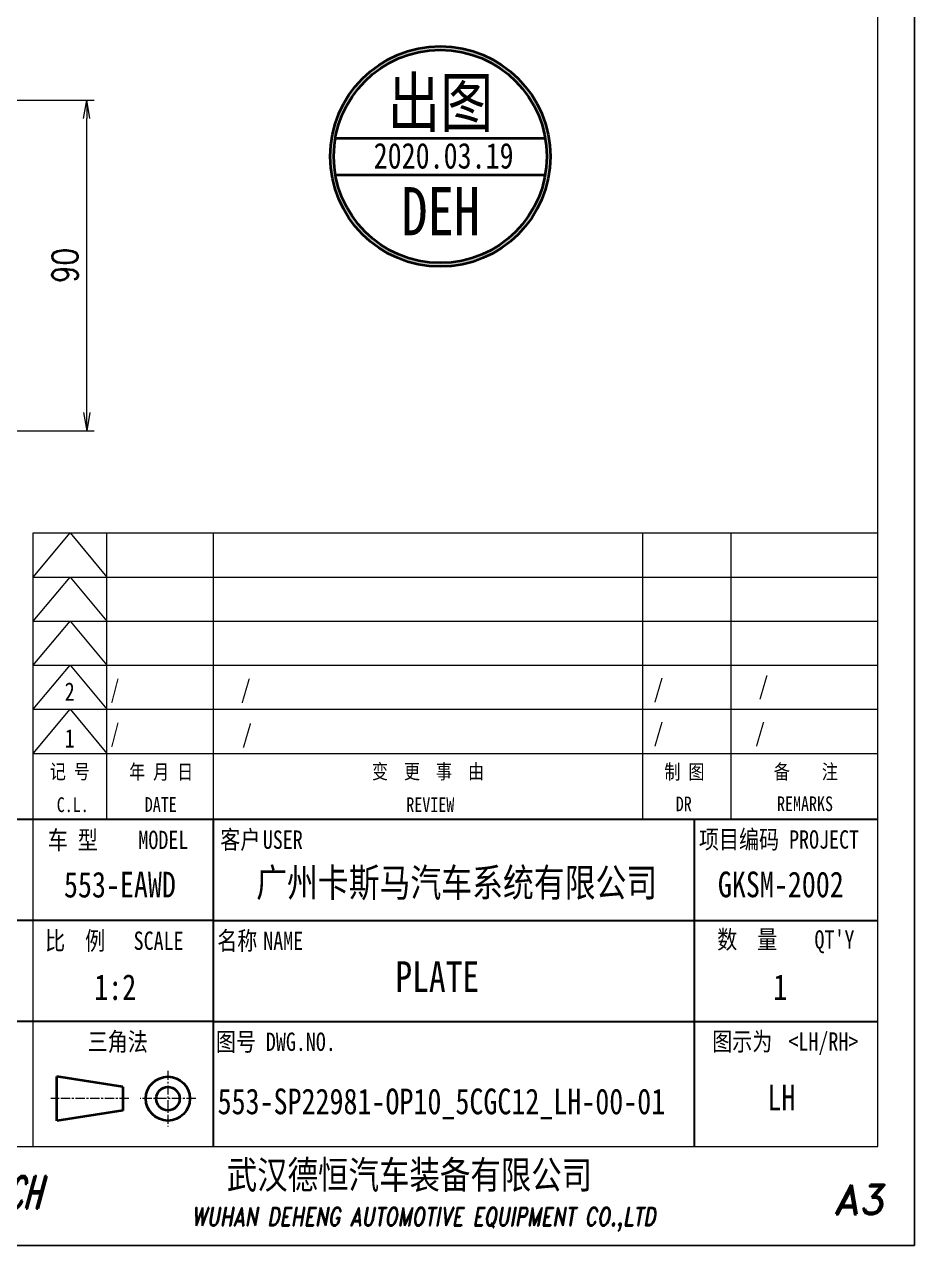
# Model space of a CAD drawing. Header units: millimetres. Extents: x -51813 to 38145, y -10860 to 38732.
# Drawn here: x -51215.5 to -50973.1, y 37794.5 to 38127 of the extents above; entities that cross this region are included whole.
import ezdxf
from ezdxf.enums import TextEntityAlignment as Align

# ---------------------------------------------------------------- set-up
doc = ezdxf.new("R2010")
doc.units = ezdxf.units.MM
doc.header["$LTSCALE"] = 0.5
doc.linetypes.add('AM_ISO08W050x2', pattern=[9, 6, -0.75, 1.5, -0.75])
doc.linetypes.add('CENTER', pattern=[2, 1.25, -0.25, 0.25, -0.25])
for name, color, linetype, lineweight in [('中心线', 2, 'AM_ISO08W050x2', 18), ('印章专用-出图', 1, 'Continuous', 80), ('图框', 7, 'Continuous', 18), ('标注线', 3, 'Continuous', 18)]:
    doc.layers.add(name, color=color, linetype=linetype, lineweight=lineweight)
for name, color, linetype in [('图\\M+19E79\\M+195B6\\M+18E9A', 7, 'Continuous'), ('图号', 7, 'Continuous'), ('图名', 7, 'Continuous'), ('数量', 7, 'Continuous'), ('车型', 7, 'Continuous')]:
    doc.layers.add(name, color=color, linetype=linetype)
doc.layers.add('打印', color=7, linetype='Continuous', lineweight=15, plot=False)
doc.layers.add('打印-禁用', color=7, linetype='Continuous', lineweight=15, plot=False)
doc.styles.add('DIM', font='romans.shx', dxfattribs={"width": 0.8, "bigfont": 'bigfont.shx'})
doc.styles.add('国标', font='simfang.ttf', dxfattribs={"width": 0.8})
doc.styles.add('标题\\M+18E9A', font='romand.shx', dxfattribs={"oblique": 10, "bigfont": 'bigfont.shx'})
doc.dimstyles.new('DEH 1-2$0', dxfattribs={"dimscale": 2, "dimtxt": 3.5, "dimasz": 2.5, "dimexe": 1, "dimexo": 0.625, "dimgap": 1.2, "dimtad": 1, "dimdsep": 46, "dimtxsty": 'DIM', "dimblk": 'OPEN', "dimcen": 0, "dimclrd": 8, "dimclre": 8, "dimclrt": 2, "dimazin": 2, "dimtfac": 0.5, "dimtmove": 0, "dimatfit": 3, "dimldrblk": 'OPEN', "dimfxl": 0, "dimtolj": 2, "dimlwd": 13, "dimlwe": 13, "dimarcsym": 0})

# ---------------------------------------------------------------- blocks, each defined once
blk = doc.blocks.new('GZDEH零件A3图框V01版')
at = {"layer": '中心线', "color": 1, "linetype": 'CENTER', "lineweight": 5, "ltscale": 2}
for p, q in [((3175.82, -1822.66), (3175.82, -1830.26)), ((3170.49, -1826.46), (3159.89, -1826.46)), ((3179.62, -1826.46), (3172.02, -1826.46))]:
    blk.add_line(p, q, dxfattribs=at)
at = {"layer": '图\\M+19E79\\M+195B6\\M+18E9A', "color": 7}
blk.add_line((3272.49, -1788.46), (3092.49, -1788.46), dxfattribs=at)
at = {"layer": '图\\M+19E79\\M+195B6\\M+18E9A', "color": 9}
for p, q in [((3272.49, -1788.46), (3092.49, -1788.46)), ((3181.99, -1788.46), (3181.99, -1832.96)), ((3247.49, -1788.46), (3247.49, -1832.96)), ((3181.99, -1802.21), (3092.49, -1802.21)), ((3181.99, -1802.21), (3272.49, -1802.21)), ((3181.99, -1815.96), (3092.49, -1815.96)), ((3181.99, -1815.96), (3272.49, -1815.96))]:
    blk.add_line(p, q, dxfattribs=at)
at = {"layer": '图框', "linetype": 'Continuous'}
for p, q in [((3272.49, -1832.96), (3272.49, -1554.46)), ((3157.49, -1749.46), (3272.49, -1749.46)), ((3157.49, -1832.96), (3157.49, -1749.46)), ((2882.49, -1832.96), (3272.49, -1832.96))]:
    blk.add_line(p, q, dxfattribs=at)
at = {"layer": '图框', "color": 9}
for p, q in [((3157.49, -1755.46), (3162.49, -1749.46)), ((3162.49, -1749.46), (3167.49, -1755.46)), ((3167.49, -1788.46), (3167.49, -1749.46)), ((3240.49, -1788.46), (3240.49, -1749.46)), ((3252.49, -1749.46), (3252.49, -1788.46)), ((3157.49, -1755.46), (3272.49, -1755.46)), ((3157.49, -1761.46), (3162.49, -1755.46)), ((3162.49, -1755.46), (3167.49, -1761.46)), ((3157.49, -1761.46), (3272.49, -1761.46)), ((3157.49, -1767.46), (3162.49, -1761.46)), ((3162.49, -1761.46), (3167.49, -1767.46)), ((3157.49, -1767.46), (3272.49, -1767.46)), ((3157.49, -1773.46), (3162.49, -1767.46)), ((3162.49, -1767.46), (3167.49, -1773.46)), ((3157.49, -1773.46), (3272.49, -1773.46)), ((3157.49, -1779.46), (3162.49, -1773.46)), ((3162.49, -1773.46), (3167.49, -1779.46)), ((3157.49, -1779.46), (3272.49, -1779.46))]:
    blk.add_line(p, q, dxfattribs=at)
at = {"layer": '图框', "color": 9, "linetype": 'Continuous'}
blk.add_line((3181.99, -1749.46), (3181.99, -1832.96), dxfattribs=at)
at = {"layer": '图框', "color": 2, "linetype": 'ByBlock', "lineweight": 35}
for p, q in [((3169.69, -1824.86), (3160.69, -1823.46)), ((3160.69, -1829.46), (3160.69, -1823.46)), ((3169.69, -1824.86), (3169.69, -1828.06)), ((3169.69, -1828.06), (3160.69, -1829.46))]:
    blk.add_line(p, q, dxfattribs=at)
for radius in [3, 1.6]:
    blk.add_circle((3175.82, -1826.46), radius, dxfattribs=at)
at = {"layer": '打印-禁用', "linetype": 'Continuous'}
for p, q in [((3277.49, -1846.46), (3277.49, -1549.46)), ((2857.49, -1846.46), (3277.49, -1846.46))]:
    blk.add_line(p, q, dxfattribs=at)
at = {"layer": '图\\M+19E79\\M+195B6\\M+18E9A', "color": 9, "style": '国标', "width": 0.8}
for s, p in [('车 型', (3162.87, -1791.2)), ('MODEL', (3175.2, -1791.24))]:
    blk.add_text(s, height=2.5, dxfattribs=at).set_placement(p, align=Align.MIDDLE)
for s, p in [('客户', (3185.68, -1792.46)), ('USER', (3191.46, -1792.46))]:
    blk.add_text(s, height=2.5, dxfattribs=at).set_placement(p, align=Align.CENTER)
for s, p in [('项目编码 PROJECT', (3248.13, -1792.43)), ('比  例\u3000', (3159.1, -1806.21)), ('名称\u3000', (3182.54, -1806.21)), ('数  量', (3250.61, -1806.05)), ("QT'Y ", (3263.86, -1806.05)), ('SCALE', (3171.15, -1806.21)), ('NAME', (3188.8, -1806.21)), ('三角法', (3164.9, -1819.96)), ('图号', (3182.36, -1819.96)), ('DWG.NO.', (3189.16, -1819.96)), ('图示为', (3249.94, -1819.93)), ('<LH/RH>', (3260.31, -1819.93))]:
    blk.add_text(s, height=2.5, dxfattribs=at).set_placement(p)
at = {"layer": '图\\M+19E79\\M+195B6\\M+18E9A', "color": 7, "lineweight": -3, "style": '国标', "width": 0.8}
blk.add_text('武汉德恒汽车装备有限公司', height=3.8, dxfattribs=at).set_placement((3183.83, -1838.73))
at = {"layer": '图\\M+19E79\\M+195B6\\M+18E9A', "color": 7, "style": '标题\\M+18E9A'}
for s, height, oblique, width, p in [('DEH-TECH', 4.4, 15, 0.6, (3149.16, -1839.21)), ('WUHAN DEHENG AUTOMOTIVE EQUIPMENT CO.,LTD ', 2.5, 10, 0.75, (3211.26, -1842.9))]:
    blk.add_text(s, height=height, dxfattribs=dict(at, oblique=oblique, width=width)).set_placement(p, align=Align.MIDDLE)
at = {"layer": '图\\M+19E79\\M+195B6\\M+18E9A', "color": 7, "style": '标题\\M+18E9A', "oblique": 10}
blk.add_text('A3', height=4, dxfattribs=at).set_placement((3269.91, -1840.2), align=Align.MIDDLE)
at = {"layer": '图框', "color": 9, "style": '国标', "width": 0.8}
for s, p in [('记 号', (3162.47, -1782.94)), ('年 月 日', (3174.9, -1782.98)), ('变  更  事  由', (3211.24, -1782.93)), ('C.L.', (3162.86, -1787.45)), ('DATE', (3174.85, -1787.42)), ('REVIEW', (3211.55, -1787.45))]:
    blk.add_text(s, height=2, dxfattribs=at).set_placement(p, align=Align.CENTER)
for s, p in [('制 图', (3246.15, -1781.95)), ('备    注', (3262.68, -1781.92)), ('DR', (3246.06, -1786.34)), ('REMARKS', (3262.57, -1786.32))]:
    blk.add_text(s, height=2, dxfattribs=at).set_placement(p, align=Align.MIDDLE)
blk = doc.blocks.new('DEH A3')
at = {"layer": '图框'}
blk.add_blockref('GZDEH零件A3图框V01版', (-2857.49, 1846.46), dxfattribs=at)
blk = doc.blocks.new('_Open')
at = {"color": 0, "linetype": 'ByBlock', "lineweight": -2}
for p, q in [((-1, 0.167), (0, 0)), ((-1, -0.167), (0, 0)), ((0, 0), (-1, 0))]:
    blk.add_line(p, q, dxfattribs=at)
blk = doc.blocks.new('*D181')
at = {"layer": 'Defpoints', "color": 0, "transparency": 16777216}
for p in [(-51267.52, 38106.32), (-51198.55, 38106.32), (-51267.52, 38016.32)]:
    blk.add_point(p, dxfattribs=at)
at = {"layer": '标注线', "color": 8, "lineweight": 13, "transparency": 16777216}
for p, q in [((-51266.27, 38106.32), (-51196.55, 38106.32)), ((-51198.55, 38021.32), (-51198.55, 38101.32)), ((-51266.27, 38016.32), (-51196.55, 38016.32))]:
    blk.add_line(p, q, dxfattribs=at)
at = {"layer": '标注线', "color": 8, "lineweight": 13, "transparency": 16777216, "xscale": 5, "yscale": 5, "zscale": 5}
for p, rotation in [((-51198.55, 38106.32), 90), ((-51198.55, 38016.32), 270)]:
    blk.add_blockref('_Open', p, dxfattribs=dict(at, rotation=rotation))
at = {"layer": '标注线', "color": 2, "transparency": 16777216, "insert": (-51204.45, 38061.32), "char_height": 7, "attachment_point": 5, "rotation": 90, "style": 'DIM'}
blk.add_mtext('\\A2;90', dxfattribs=at)
blk = doc.blocks.new('出图章')
at = {"layer": '印章专用-出图'}
h = blk.add_hatch(color=256, dxfattribs=at)
h.paths.add_polyline_path([(15, 0, 1), (-15, 0, 1)])
h.paths.add_polyline_path([(14.5, 0, 1), (-14.5, 0, 1)], flags=16)
h.paths.add_polyline_path([(-7.31, -12.35), (7.41, -12.35), (7.41, -2.73), (-7.31, -2.73)], flags=8)
at = {"layer": '印章专用-出图', "lineweight": 35}
for p, q in [((-14.28, 2.5), (14.28, 2.5)), ((-14.28, -2.5), (14.28, -2.5))]:
    blk.add_line(p, q, dxfattribs=at)
for radius in [15, 14.5]:
    blk.add_circle((0, 0), radius, dxfattribs=at)
at = {"layer": '印章专用-出图', "color": 4, "style": '国标', "width": 0.8}
blk.add_text('DEH', height=6.562, dxfattribs=at).set_placement((0.05, -10.74), align=Align.CENTER)
at = {"layer": '印章专用-出图', "color": 3, "style": '国标', "width": 0.8}
blk.add_attdef('出图', text='', height=6.6, dxfattribs=at).set_placement((0, 7.35), align=Align.MIDDLE_CENTER)
at = {"layer": '印章专用-出图', "color": 2, "style": '国标', "width": 0.8}
blk.add_attdef('XXXX.XX.XX', text='', height=3.5, dxfattribs=at).set_placement((0.45, 0.1), align=Align.MIDDLE_CENTER)
blk = doc.blocks.new('YZ-CT')
at = {"layer": '印章专用-出图'}
blk.add_blockref('出图章', (0.63, 0), dxfattribs=at).add_auto_attribs({'出图': '出图', 'XXXX.XX.XX': '2020.03.19'})

msp = doc.modelspace()

# ---------------------------------------------------------------- linework, layer by layer
at = {"layer": '打印'}
msp.add_lwpolyline([(-51813.088, 38388.515), (-50973.088, 38388.515), (-50973.088, 37794.515), (-51813.088, 37794.515)], close=True, dxfattribs=at)

# ---------------------------------------------------------------- block references
at = {"layer": '印章专用-出图', "xscale": 2, "yscale": 2, "zscale": 2}
msp.add_blockref('YZ-CT', (-51103.503, 38091.019), dxfattribs=at)
at = {"layer": '图框', "xscale": 2, "yscale": 2, "zscale": 2}
msp.add_blockref('DEH A3', (-51813.088, 37794.515), dxfattribs=at)

# ---------------------------------------------------------------- texts
at = {"layer": '图\\M+19E79\\M+195B6\\M+18E9A', "color": 3, "style": '国标'}
for s, height, width, p in [('/', 5, 0.705904, (-51192.069, 37943.459)), ('/', 5, 0.8, (-51156.598, 37943.459)), ('/', 5, 0.8, (-51044.188, 37943.657)), ('/', 5, 0.8, (-51015.598, 37944.398)), ('2', 5, 0.8, (-51204.533, 37942.827)), ('/', 5, 0.705904, (-51192.069, 37931.459)), ('/', 5, 0.8, (-51156.254, 37931.29)), ('/', 5, 0.8, (-51044.188, 37931.657)), ('/', 5, 0.8, (-51016.525, 37931.678)), ('1', 5, 0.8, (-51204.555, 37930.107)), ('广州卡斯马汽车系统有限公司', 7.7, 0.8, (-51152.399, 37889.477)), ('GKSM-2002', 7, 0.8, (-51026.654, 37889.335)), ('1:2', 7, 0.8, (-51196.487, 37861.381))]:
    msp.add_text(s, height=height, dxfattribs=dict(at, width=width)).set_placement(p)
at = {"layer": '图\\M+19E79\\M+195B6\\M+18E9A', "color": 3, "style": '国标', "width": 0.8}
msp.add_text('LH', height=7, dxfattribs=at).set_placement((-51009.345, 37831.348), align=Align.CENTER)
at = {"layer": '图号', "color": 3, "style": '国标', "width": 0.8}
msp.add_text('553-SP22981-OP10_5CGC12_LH-00-01', height=7, dxfattribs=at).set_placement((-51162.894, 37830.262))
at = {"layer": '图名', "color": 3, "style": '国标', "width": 0.8}
msp.add_text('PLATE ', height=8.4, dxfattribs=at).set_placement((-51100.784, 37863.542), align=Align.CENTER)
at = {"layer": '数量', "color": 3, "style": '国标', "width": 0.8}
msp.add_text('1', height=7, dxfattribs=at).set_placement((-51009.653, 37861.412), align=Align.CENTER)
at = {"layer": '车型', "color": 3, "style": '国标', "width": 0.8}
msp.add_text('553-EAWD', height=7, dxfattribs=at).set_placement((-51189.499, 37889.277), align=Align.CENTER)

# ---------------------------------------------------------------- dimensions: what is measured, and where the dimension line sits
at = {"layer": '标注线'}
dim = msp.add_linear_dim(base=(-51198.554, 38106.32), p1=(-51267.522, 38016.32), p2=(-51267.522, 38106.32), angle=90, dimstyle='DEH 1-2$0', dxfattribs=at)
dim.commit()
dim.dimension.update_dxf_attribs({"geometry": '*D181', "text_midpoint": (-51204.454, 38061.32)})

doc.saveas('drawing.dxf')
